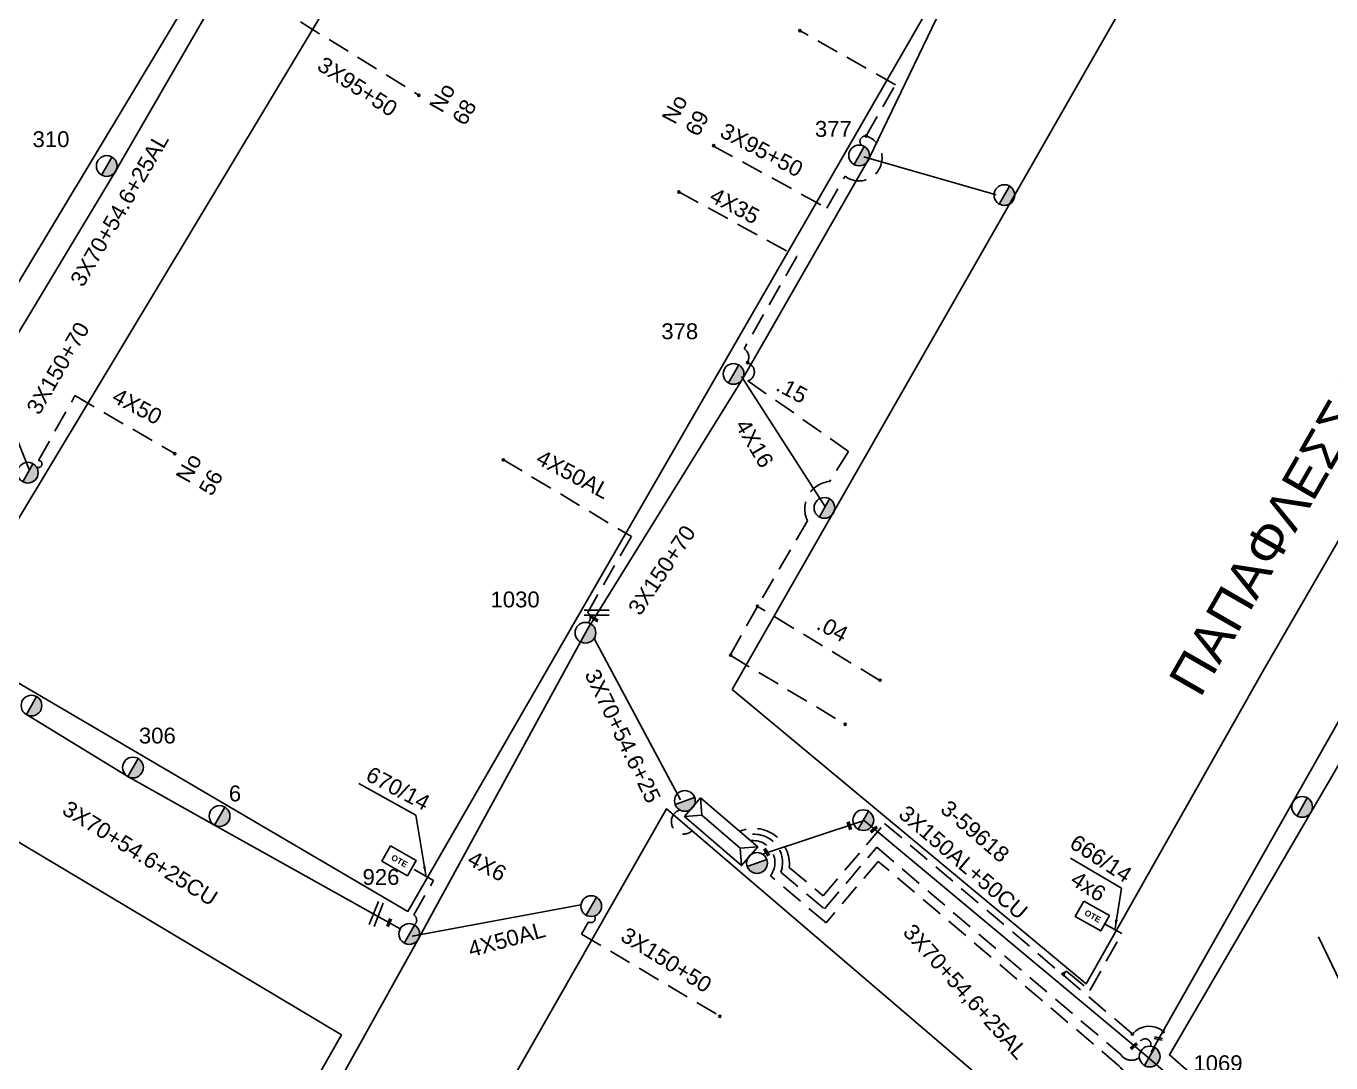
# Model space of a CAD drawing. Header units: millimetres. Extents: x 1421 to 13344, y 800 to 1949.
# Drawn here: x 11344.8 to 11493.1, y 1514.8 to 1632.7 of the extents above; entities that cross this region are included whole.
import ezdxf

# ---------------------------------------------------------------- set-up
doc = ezdxf.new("R2010")
doc.units = ezdxf.units.MM
doc.linetypes.add('DASHED', pattern=[19.05, 12.7, -6.35])
for name, color, linetype in [('Pillar OTE', 7, 'Continuous'), ('Άγνωστα', 7, 'Continuous'), ('Γυμνά εναέρια ΧΤ (3Φ)   4x50CU', 7, 'Continuous'), ('Εναέρια παροχή ΧΤ 4x16', 7, 'SYN_LINE'), ('Επιγραφές - Σχήματα', 7, 'Continuous'), ('Καλωδια ΧΤ  3X95+50', 7, 'Continuous'), ('Καλώδια ΧΤ   3x150+50CU', 7, 'DASHED'), ('Καλώδια ΧΤ   3x150AL+50CU', 7, 'DASHED'), ('Μηχανική τομή', 7, 'Continuous'), ('Στύλος ΦΜ', 7, 'Continuous'), ('Στύλος ΦΜ @ 1', 7, 'Continuous'), ('Συνδέσεις', 7, 'Continuous'), ('Συνεστραμμένα ΧΤ   3x70+54.6+25 AL', 7, 'SYN_LINE'), ('Τομή', 7, 'Continuous'), ('Υποσταθμός εναέριος 2 στύλων', 7, 'Continuous'), ('Υποσταθμός πόλεως', 7, 'Continuous'), ('Υπόβαθρο ΔΕΗ', 7, 'Continuous'), ('Υπόγεια Καλώδια Δικτύου ΧΤ   .04', 7, 'DASHED'), ('Υπόγεια Καλώδια Δικτύου ΧΤ   .15', 7, 'DASHED'), ('Υπόγεια καλώδια Παροχών ΧΤ   4x50AL', 7, 'DASHED'), ('Υπόγεια καλώδια Παροχών ΧΤ   4x6', 7, 'DASHED')]:
    doc.layers.add(name, color=color, linetype=linetype)
doc.styles.add('arial', font='ARIAL.TTF')
doc.styles.get("Standard").update_dxf_attribs({"font": 'ARIAL.TTF'})
doc.linetypes.add('SYN_LINE', pattern='A,0.5,-0.0001,["/\\/\\/\\/",Standard,S=0.1,R=0,X=0,Y=-0.05],-0.25', length=0.7501)
doc.dimstyles.new('ISO-25', dxfattribs={"dimtxt": 2.5, "dimasz": 2.5, "dimexe": 1.25, "dimexo": 0.625, "dimtad": 1, "dimtxsty": 'Standard', "dimcen": 2.5, "dimadec": 0, "dimazin": 0, "dimtfac": 1, "dimtmove": 0, "dimatfit": 3, "dimfxl": 1, "dimarcsym": 0})

# ---------------------------------------------------------------- blocks, each defined once
blk = doc.blocks.new('ΥΠΑΡΧΩΝ ΤΣΙΜΕΝΤΕΝΙΟΣ ΣΤΥΛΟΣ')
at = {"layer": 'Στύλος ΦΜ'}
blk.add_hatch(color=7, dxfattribs=at).paths.add_polyline_path([(-1.29, -2.28, 0.574793), (2.62, 0, 0.268822), (1.3, 2.27)])
at = {"layer": 'Στύλος ΦΜ', "color": 7}
blk.add_line((-1.29, -2.28), (1.3, 2.27), dxfattribs=at)
blk.add_circle((0, 0), 2.62, dxfattribs=at)
at = {"layer": 'Στύλος ΦΜ', "flags": 4}
for tag, p in [('ΑΡΙΘΜΟΣ', (-4.68, 8.05)), ('ΤΥΠΟΣ', (-4.91, 3.03))]:
    blk.add_attdef(tag, p, '', height=4, dxfattribs=at)
blk = doc.blocks.new('ΥΠΟΣΤΑΘΜΟΣ ΕΝΑΕΡΙΟΣ ΕΠΙ 2 ΣΤΥΛΩΝ')
at = {"layer": 'Υποσταθμός εναέριος 2 στύλων', "linetype": 'Continuous'}
for points in [[(-11.97, -2.11, 0.574793), (-8.45, -0.07, 0.268822), (-9.64, 1.98)], [(9.68, -2.15, 0.574793), (13.19, -0.1, 0.268822), (12.01, 1.95)]]:
    blk.add_hatch(color=256, dxfattribs=at).paths.add_polyline_path(points)
for p, q in [((-11.97, -2.11), (-9.64, 1.98)), ((9.68, -2.15), (12.01, 1.95))]:
    blk.add_line(p, q, dxfattribs=at)
for centre in [(-10.81, -0.07), (10.84, -0.1)]:
    blk.add_circle(centre, 2.36, dxfattribs=at)
at = {"layer": 'Υποσταθμός πόλεως', "linetype": 'Continuous', "ltscale": 40}
blk.add_lwpolyline([(-8.57, 2.82), (8.57, 2.82), (8.57, -2.82), (-8.57, -2.82)], close=True, dxfattribs=at)
for points in [[(-5.75, 0), (-8.57, 2.82)], [(-8.57, -2.82), (-5.75, 0)], [(-5.75, 0), (5.75, 0)], [(5.75, 0), (8.57, 2.82)], [(8.57, -2.82), (5.75, 0)]]:
    blk.add_lwpolyline(points, dxfattribs=at)
at = {"layer": 'Υποσταθμός εναέριος 2 στύλων', "ltscale": 40, "flags": 1}
for tag, p in [('ΜΕΤΑΣΧΗΜΑΤΙΣΜΟΣ', (14.09, 2.51)), ('ΙΣΧΥΣ', (14.07, -0.28)), ('ΑΡΙΘΜΟΣ', (14.19, -3))]:
    blk.add_attdef(tag, p, '', height=1.8, dxfattribs=at)
blk = doc.blocks.new('_ΣΥΝΔΕΣΗ')
at = {"layer": 'Συνδέσεις', "linetype": 'SYN_LINE', "ltscale": 40}
blk.add_hatch(color=256, dxfattribs=at).paths.add_polyline_path([(0.5, -0.01, 1), (-0.5, -0.01, 1)])
at = {"layer": 'Συνδέσεις'}
blk.add_circle((0, -0.01), 0.5, dxfattribs=at)
blk = doc.blocks.new('ΜΗΧΑΝΙΚΗ ΤΟΜΗ')
at = {"layer": 'Μηχανική τομή', "ltscale": 40}
for p, q in [((-1.89, 0.78), (1.89, 0.78)), ((1.89, 0), (-1.89, 0))]:
    blk.add_line(p, q, dxfattribs=at)
blk = doc.blocks.new('ΤΟΜΗ')
at = {"layer": 'Τομή', "ltscale": 40}
for p, q in [((-5.68, 0), (5.68, 0)), ((5.68, -2.33), (-5.68, -2.33))]:
    blk.add_line(p, q, dxfattribs=at)
blk = doc.blocks.new('PILLAR ΟΤΕ')
at = {"layer": 'Pillar OTE', "ltscale": 40}
blk.add_lwpolyline([(-3.31, 2.02), (3.39, 2.02), (3.39, -1.99), (-3.31, -1.99)], close=True, dxfattribs=at)
at = {"layer": 'Pillar OTE', "insert": (-1.81, 0.71), "char_height": 1.3575, "width": 109.961, "attachment_point": 1}
blk.add_mtext('{\\fArial|b1|i0|c161|p34;OTE}', dxfattribs=at)

msp = doc.modelspace()

# ---------------------------------------------------------------- hatches: boundary and pattern name
at = {"layer": 'Pillar OTE', "ltscale": 40}
h = msp.add_hatch(color=256, dxfattribs=at)
h.dxf.hatch_style = 1
h.paths.add_polyline_path([(11462.78749, 1524.74919), (11462.90312, 1525.15112), (11462.51599, 1524.98044)])

# ---------------------------------------------------------------- linework, layer by layer
msp.add_lwpolyline([(11462.51599, 1524.98044), (11462.90312, 1525.15112), (11462.78749, 1524.74919), (11462.51599, 1524.98044)], dxfattribs=at)
at = {"layer": 'Άγνωστα', "color": 85, "linetype": 'DASHED', "ltscale": 0.2}
msp.add_lwpolyline([(11440.29725, 1620.22795), (11443.6288, 1626.04084), (11432.70775, 1632.23845)], dxfattribs=at)
at = {"layer": 'Άγνωστα', "color": 85}
msp.add_lwpolyline([(11440.04775, 1617.85662), (11455.08402, 1613.54591)], dxfattribs=at)
at = {"layer": 'Άγνωστα', "color": 85, "linetype": 'DASHED', "ltscale": 0.2}
msp.add_lwpolyline([(11418.98374, 1613.87709), (11432.43471, 1606.52509), (11426.41129, 1596.03598), (11426.41129, 1596.03598), (11426.41129, 1596.03598), (11426.41129, 1596.03598, -0.395663216), (11426.82759, 1594.59195)], format="xyb", dxfattribs=at)
msp.add_arc((11440.20477, 1619.62414), 0.61085, 81.2914368, 231.5588375, dxfattribs=at)
at = {"layer": 'Γυμνά εναέρια ΧΤ (3Φ)   4x50CU', "color": 6, "ltscale": 0.2}
msp.add_lwpolyline([(11388.67701, 1529.24434), (11407.87378, 1532.82688), (11407.87378, 1532.82688)], dxfattribs=at)
at = {"layer": 'Εναέρια παροχή ΧΤ 4x16', "color": 173, "linetype": 'SYN_LINE', "ltscale": 15}
msp.add_lwpolyline([(11340.46112, 1593.90537), (11345.12034, 1582.32621)], dxfattribs=at)
at = {"layer": 'Εναέρια παροχή ΧΤ 4x16', "color": 85, "ltscale": 20}
msp.add_lwpolyline([(11435.6156, 1578.14379), (11426.12349, 1592.8998)], dxfattribs=at)
at = {"layer": 'Εναέρια παροχή ΧΤ 4x16', "color": 5, "ltscale": 20}
msp.add_lwpolyline([(11498.28792, 1515.56467), (11491.75127, 1529.17584)], dxfattribs=at)
at = {"layer": 'Καλωδια ΧΤ  3X95+50', "color": 30, "linetype": 'DASHED', "ltscale": 0.2}
msp.add_lwpolyline([(11375.99528, 1633.199), (11389.44908, 1624.86163)], dxfattribs=at)
at = {"layer": 'Καλωδια ΧΤ  3X95+50', "color": 85, "linetype": 'DASHED', "ltscale": 0.2}
msp.add_lwpolyline([(11422.87906, 1619.11381), (11435.82981, 1612.03448), (11435.82981, 1612.03448), (11437.90565, 1615.6542, 1.183768317), (11440.29725, 1620.22795)], format="xyb", dxfattribs=at)
at = {"layer": 'Καλώδια ΧΤ   3x150+50CU', "color": 85, "linetype": 'DASHED', "ltscale": 0.2}
for points in [[(11413.60341, 1574.69103), (11408.63213, 1566.05975, -0.482276392), (11408.66257, 1564.89198)], [(11425.93224, 1541.17295, -0.572217169), (11431.54494, 1537.05956), (11435.41473, 1533.84832), (11435.41473, 1533.84832), (11442.40024, 1542.07486), (11471.52083, 1517.34733, -0.828459917), (11472.63781, 1516.74559)]]:
    msp.add_lwpolyline(points, format="xyb", dxfattribs=at)
at = {"layer": 'Καλώδια ΧΤ   3x150+50CU', "color": 30, "linetype": 'DASHED', "ltscale": 0.2}
msp.add_lwpolyline([(11426.52616, 1540.66339, -0.627801226), (11430.60787, 1536.54874), (11435.54673, 1532.35495), (11441.49361, 1539.35835), (11469.24618, 1515.79246, 0.42856603), (11471.36756, 1515.44764)], format="xyb", dxfattribs=at)
at = {"layer": 'Καλώδια ΧΤ   3x150AL+50CU', "color": 2, "linetype": 'DASHED', "ltscale": 0.2}
msp.add_lwpolyline([(11525.79968, 1467.0886), (11525.28254, 1467.07325), (11497.24072, 1491.01339), (11472.42521, 1512.67152), (11472.42521, 1512.67152, -0.203548209), (11469.04671, 1514.51988), (11441.67523, 1537.76216), (11435.73434, 1530.76582), (11429.42222, 1536.12571, 0.655260332), (11427.16465, 1540.11559)], format="xyb", dxfattribs=at)
at = {"layer": 'Καλώδια ΧΤ   3x150AL+50CU', "color": 6, "linetype": 'DASHED', "ltscale": 0.2}
msp.add_lwpolyline([(11409.40154, 1531.54842, -0.8021085), (11408.73089, 1530.86957), (11407.94915, 1529.49865), (11423.65763, 1520.15448)], format="xyb", dxfattribs=at)
msp.add_arc((11419.55006, 1542.26835), 1.40106, 107.8997143, 312.8399861, dxfattribs=at)
at = {"layer": 'Συνεστραμμένα ΧΤ   3x70+54.6+25 AL', "color": 173, "linetype": 'SYN_LINE', "ltscale": 20}
for points in [[(11386.17739, 1669.49231), (11370.38948, 1642.97779), (11354.78071, 1615.9801), (11341.31485, 1593.56367), (11325.89612, 1568.50825)], [(11366.19743, 1541.89204), (11387.31369, 1530.07391)]]:
    msp.add_lwpolyline(points, dxfattribs=at)
at = {"layer": 'Συνεστραμμένα ΧΤ   3x70+54.6+25 AL', "color": 85, "linetype": 'SYN_LINE', "ltscale": 20}
msp.add_lwpolyline([(11449.35219, 1635.81232), (11440.63296, 1617.68885), (11426.27864, 1592.65861), (11409.00102, 1564.74975)], dxfattribs=at)
at = {"layer": 'Συνεστραμμένα ΧΤ   3x70+54.6+25 AL', "color": 85, "ltscale": 20}
msp.add_lwpolyline([(11472.70545, 1516.07028), (11496.44226, 1557.94964), (11518.48607, 1596.31369), (11531.29722, 1634.01613)], dxfattribs=at)
at = {"layer": 'Συνεστραμμένα ΧΤ   3x70+54.6+25 AL', "color": 6, "linetype": 'SYN_LINE', "ltscale": 20}
for points in [[(11407.80989, 1562.71835), (11389.26984, 1528.77506), (11375.26235, 1503.5671), (11357.68072, 1471.66021), (11348.98387, 1456.68275), (11332.73031, 1429.00618)], [(11409.37489, 1563.11631), (11419.17462, 1544.74384)]]:
    msp.add_lwpolyline(points, dxfattribs=at)
at = {"layer": 'Συνεστραμμένα ΧΤ   3x70+54.6+25 AL', "color": 173, "linetype": 'SYN_LINE', "ltscale": 8}
msp.add_lwpolyline([(11344.81101, 1554.44742), (11356.35036, 1547.40446), (11366.19743, 1541.89204)], dxfattribs=at)
at = {"layer": 'Συνεστραμμένα ΧΤ   3x70+54.6+25 AL', "color": 5, "linetype": 'SYN_LINE', "ltscale": 20}
msp.add_lwpolyline([(11598.70258, 1370.79728), (11563.5594, 1411.38579), (11532.85732, 1444.08343), (11527.19206, 1467.12994), (11496.82589, 1494.16189), (11472.3398, 1515.51209), (11440.05714, 1542.40866), (11428.49685, 1538.58326)], dxfattribs=at)
at = {"layer": 'Υπόβαθρο ΔΕΗ'}
for points in [[(11296.93199, 1585.99054), (11356.71709, 1685.35561), (11384.58688, 1670.59559), (11368.85349, 1645.11456), (11323.75622, 1570.10953), (11296.93199, 1585.99054)], [(11425.04786, 1557.29433), (11489.11775, 1669.4188), (11499.15927, 1668.7323), (11528.72204, 1634.23955), (11485.48449, 1559.4824), (11465.30686, 1523.81991), (11425.04786, 1557.29433)], [(11335.55682, 1562.89302), (11396.32144, 1663.95195), (11447.97728, 1635.86436), (11388.19159, 1532.06272), (11335.55877, 1562.89188)], [(11534.61935, 1618.31164), (11543.84455, 1617.36521), (11573.3853, 1582.26599), (11518.40542, 1478.35059), (11499.18915, 1495.30987), (11511.47248, 1518.4277), (11500.73295, 1524.13932), (11489.38936, 1502.96154), (11474.7828, 1515.74748), (11534.61935, 1618.31164)], [(11280.1531, 1473.41783), (11327.18994, 1549.92462), (11380.63566, 1518.04678), (11337.22972, 1441.86107), (11280.1531, 1473.41783)], [(11389.09426, 1543.01547), (11382.62532, 1546.62901)], [(11376.19932, 1471.13958), (11417.59267, 1543.72976), (11457.23982, 1509.82255), (11419.54542, 1443.63975), (11376.19932, 1471.13958)], [(11463.51949, 1538.12007), (11469.33059, 1534.71906)]]:
    msp.add_lwpolyline(points, dxfattribs=at)
msp.add_arc((11472.48025, 1516.53516), 2.47969, 50.5835694, 139.7084989, dxfattribs=at)
at = {"layer": 'Υπόγεια Καλώδια Δικτύου ΧΤ   .04', "color": 85, "ltscale": 0.2}
msp.add_lwpolyline([(11441.85118, 1558.32497), (11427.94547, 1566.75431)], dxfattribs=at)
at = {"layer": 'Υπόγεια Καλώδια Δικτύου ΧΤ   .15', "color": 85, "ltscale": 0.2}
msp.add_lwpolyline([(11425.80718, 1594.19997, -1.218231248), (11426.86104, 1592.38235), (11438.30587, 1584.35286), (11436.14884, 1580.95346), (11436.1387, 1580.95346)], format="xyb", dxfattribs=at)
msp.add_lwpolyline([(11433.62326, 1576.47745), (11427.94547, 1566.75431), (11424.83202, 1561.18509), (11437.90506, 1553.37054)], dxfattribs=at)
msp.add_arc((11436.44768, 1577.83431), 3.13344, 95.4727687, 205.659708, dxfattribs=at)
at = {"layer": 'Υπόγεια καλώδια Παροχών ΧΤ   4x50AL', "color": 173, "linetype": 'DASHED', "ltscale": 0.2}
msp.add_lwpolyline([(11345.92681, 1582.64107, 1.441473665), (11346.18844, 1583.33563), (11346.18844, 1583.33563), (11346.18844, 1583.33563), (11346.18844, 1583.33563), (11346.18844, 1583.33563), (11350.33671, 1590.70635), (11361.79093, 1584.0592)], format="xyb", dxfattribs=at)
at = {"layer": 'Υπόγεια καλώδια Παροχών ΧΤ   4x50AL', "color": 85, "ltscale": 0.2}
msp.add_lwpolyline([(11398.99091, 1583.44743), (11413.60341, 1574.69103), (11413.60341, 1574.69103), (11413.60341, 1574.69103)], dxfattribs=at)
at = {"layer": 'Υπόγεια καλώδια Παροχών ΧΤ   4x6', "color": 6, "linetype": 'DASHED', "ltscale": 0.2}
msp.add_lwpolyline([(11388.92909, 1530.52433, 0.510440234), (11388.85732, 1531.67928), (11391.10326, 1535.57874), (11388.65585, 1536.98835)], format="xyb", dxfattribs=at)
at = {"layer": 'Υπόγεια καλώδια Παροχών ΧΤ   4x6', "color": 85, "linetype": 'DASHED', "ltscale": 0.2}
msp.add_lwpolyline([(11462.90312, 1525.15112, -0.252519733), (11463.1267, 1525.2497), (11465.7275, 1523.08282), (11469.38847, 1529.55332), (11467.40455, 1530.67581)], format="xyb", dxfattribs=at)

# ---------------------------------------------------------------- block references
at = {"layer": 'Pillar OTE', "xscale": 0.5, "yscale": 0.5, "zscale": 0.5}
for p, rotation in [((11387.15908, 1537.82797), 330.0597361167477), ((11465.99483, 1531.54726), 330.499063592792)]:
    msp.add_blockref('PILLAR ΟΤΕ', p, dxfattribs=dict(at, rotation=rotation))
at = {"layer": 'Μηχανική τομή'}
for p, xscale, yscale, zscale, rotation in [((11409.33697, 1565.26167), 0.25, 0.25, 0.25, 327.7252172787099), ((11438.29299, 1541.77805), 0.2500000000001927, 0.2500000000001927, 0.2500000000001927, 287.2921371059265), ((11441.24308, 1541.30181), 0.249999999999919, 0.249999999999919, 0.249999999999919, 40.56615340063241), ((11428.88637, 1538.75466), 0.2500000000001928, 0.2500000000001928, 0.2500000000001928, 300.7434896359991), ((11386.13747, 1530.74989), 0.249999999999919, 0.249999999999919, 0.249999999999919, 68.45138536945211), ((11473.49613, 1517.53254), 0.249999999999919, 0.249999999999919, 0.249999999999919, 347.2939313708334), ((11470.79449, 1516.68659), 0.249999999999919, 0.249999999999919, 0.249999999999919, 40.56615340063241)]:
    msp.add_blockref('ΜΗΧΑΝΙΚΗ ΤΟΜΗ', p, dxfattribs=dict(at, xscale=xscale, yscale=yscale, zscale=zscale, rotation=rotation))
at = {"layer": 'Στύλος ΦΜ @ 1', "ltscale": 40}
ref = msp.add_blockref('ΥΠΑΡΧΩΝ ΤΣΙΜΕΝΤΕΝΙΟΣ ΣΤΥΛΟΣ', (11439.5008, 1618.01342), dxfattribs=dict(at, xscale=0.4499999999998181, yscale=0.4499999999998181, zscale=0.4499999999998181))
ref.add_attrib('ΤΥΠΟΣ', '377', (11434.47365, 1620.13405), dxfattribs={"layer": 'Στύλος ΦΜ', "height": 1.8, "flags": 4})
ref = msp.add_blockref('ΥΠΑΡΧΩΝ ΤΣΙΜΕΝΤΕΝΙΟΣ ΣΤΥΛΟΣ', (11353.94865, 1616.81366), dxfattribs=dict(at, xscale=0.4499999999998181, yscale=0.4499999999998181, zscale=0.4499999999998181))
ref.add_attrib('ΤΥΠΟΣ', '310', (11345.51236, 1618.96392), dxfattribs={"layer": 'Στύλος ΦΜ', "height": 1.8, "flags": 4})
at = {"layer": 'Στύλος ΦΜ @ 1', "ltscale": 40, "xscale": 0.4499999999998181, "yscale": 0.4499999999998181, "zscale": 0.4499999999998181}
for p in [(11456.01731, 1613.50836), (11344.97376, 1581.94909), (11435.5549, 1577.9479), (11345.39204, 1555.47189), (11489.87301, 1543.95846), (11439.97524, 1542.44307), (11409.041, 1532.66965)]:
    msp.add_blockref('ΥΠΑΡΧΩΝ ΤΣΙΜΕΝΤΕΝΙΟΣ ΣΤΥΛΟΣ', p, dxfattribs=at)
at = {"layer": 'Στύλος ΦΜ @ 1', "ltscale": 40}
ref = msp.add_blockref('ΥΠΑΡΧΩΝ ΤΣΙΜΕΝΤΕΝΙΟΣ ΣΤΥΛΟΣ', (11425.22162, 1593.17808), dxfattribs=dict(at, xscale=0.4499999999998181, yscale=0.4499999999998181, zscale=0.4499999999998181))
ref.add_attrib('ΤΥΠΟΣ', '378', (11417.00571, 1597.12877), dxfattribs={"layer": 'Στύλος ΦΜ', "height": 1.8, "flags": 4})
ref = msp.add_blockref('ΥΠΑΡΧΩΝ ΤΣΙΜΕΝΤΕΝΙΟΣ ΣΤΥΛΟΣ', (11408.38107, 1563.74835), dxfattribs=dict(at, xscale=0.4499999999998181, yscale=0.4499999999998181, zscale=0.4499999999998181))
ref.add_attrib('ΤΥΠΟΣ', '1030', (11397.58234, 1566.63716), dxfattribs={"layer": 'Στύλος ΦΜ', "height": 1.8, "flags": 4})
ref = msp.add_blockref('ΥΠΑΡΧΩΝ ΤΣΙΜΕΝΤΕΝΙΟΣ ΣΤΥΛΟΣ', (11356.9314, 1548.42893), dxfattribs=dict(at, xscale=0.4499999999998181, yscale=0.4499999999998181, zscale=0.4499999999998181))
ref.add_attrib('ΤΥΠΟΣ', '306', (11357.60321, 1551.15944), dxfattribs={"layer": 'Στύλος ΦΜ', "height": 1.8, "flags": 4})
ref = msp.add_blockref('ΥΠΑΡΧΩΝ ΤΣΙΜΕΝΤΕΝΙΟΣ ΣΤΥΛΟΣ', (11366.77847, 1542.91651), dxfattribs=dict(at, xscale=0.4499999999998181, yscale=0.4499999999998181, zscale=0.4499999999998181))
ref.add_attrib('ΤΥΠΟΣ', '6', (11367.83039, 1544.58115), dxfattribs={"layer": 'Στύλος ΦΜ', "height": 1.8, "flags": 4})
ref = msp.add_blockref('ΥΠΑΡΧΩΝ ΤΣΙΜΕΝΤΕΝΙΟΣ ΣΤΥΛΟΣ', (11388.34353, 1529.50245), dxfattribs=dict(at, xscale=0.4499999999998181, yscale=0.4499999999998181, zscale=0.4499999999998181))
ref.add_attrib('ΤΥΠΟΣ', '926', (11383.03648, 1535.08228), dxfattribs={"layer": 'Στύλος ΦΜ', "height": 1.8, "flags": 4})
ref = msp.add_blockref('ΥΠΑΡΧΩΝ ΤΣΙΜΕΝΤΕΝΙΟΣ ΣΤΥΛΟΣ', (11472.53875, 1515.57199), dxfattribs=dict(at, xscale=0.4499999999998181, yscale=0.4499999999998181, zscale=0.4499999999998181))
ref.add_attrib('ΤΥΠΟΣ', '1069', (11477.50852, 1513.91064), dxfattribs={"layer": 'Στύλος ΦΜ', "height": 1.8, "flags": 4})
at = {"layer": 'Συνδέσεις', "xscale": 0.25, "yscale": 0.25, "zscale": 0.25}
for p in [(11432.75313, 1632.20368), (11389.4302, 1624.85294), (11440.29742, 1620.23818), (11422.95583, 1619.13221), (11418.99852, 1613.87033), (11426.83075, 1594.46986), (11361.68305, 1584.12385), (11399.0512, 1583.4113), (11427.93592, 1566.7752), (11424.89192, 1561.20748), (11441.88186, 1558.35776), (11437.91711, 1553.34924), (11423.65763, 1520.15448), (11470.55992, 1518.11933), (11474.07606, 1518.40041)]:
    msp.add_blockref('_ΣΥΝΔΕΣΗ', p, dxfattribs=at)
at = {"layer": 'Τομή', "xscale": 0.25, "yscale": 0.25, "zscale": 0.25}
msp.add_blockref('ΤΟΜΗ', (11409.64762, 1566.32621), dxfattribs=at)
at = {"layer": 'Τομή', "xscale": 0.2499999999998873, "yscale": 0.2499999999998873, "zscale": 0.2499999999998873, "rotation": 248.1909067709115}
msp.add_blockref('ΤΟΜΗ', (11384.86806, 1531.67956), dxfattribs=at)
at = {"layer": 'Υποσταθμός εναέριος 2 στύλων', "xscale": 0.4999999999999999, "yscale": 0.4999999999999999, "zscale": 0.4999999999999999, "rotation": 319.3716420393174}
msp.add_blockref('ΥΠΟΣΤΑΘΜΟΣ ΕΝΑΕΡΙΟΣ ΕΠΙ 2 ΣΤΥΛΩΝ', (11423.80801, 1541.14068), dxfattribs=at)

# ---------------------------------------------------------------- texts
at = {"ltscale": 40, "insert": (11474.52118, 1558.40388), "char_height": 4, "width": 64.8866414, "attachment_point": 1, "rotation": 60.1025071, "style": 'arial'}
msp.add_mtext('{\\H1.083x;ΠAΠAΦΛEΣΣA}', dxfattribs=at)
at = {"layer": 'Άγνωστα', "color": 7, "char_height": 1.8, "attachment_point": 1}
for s, insert, rotation in [('3X95+50', (11378.71398, 1629.36638), 326.8980617), ('3X95+50', (11424.3675, 1621.81704), 332.0897021), ('4X35', (11423.19397, 1614.46736), 332.0897021), ('3X150+70', (11344.71821, 1589.30869), 59.7965722), ('4X50', (11355.2498, 1591.66724), 332.0897021), ('3X150+70', (11413.10672, 1566.58359), 56.2273623), ('3X70+54.6+25', (11409.85703, 1559.83616), 295.7834495), ('3X70+54.6+25CU', (11349.68304, 1544.77852), 328.042606), ('3X150+50', (11413.17987, 1530.38694), 327.8732846)]:
    msp.add_mtext_dynamic_manual_height_columns(s, width=1.8, gutter_width=12.5, heights=[0.04535], dxfattribs=dict(at, insert=insert, rotation=rotation))
at = {"layer": 'Άγνωστα', "color": 7}
note = msp.add_mtext_dynamic_manual_height_columns('No ', width=1.8, gutter_width=1.80946, heights=[0.04535, 0], dxfattribs=dict(at, insert=(11388.74058, 1620.49458), char_height=1.8, attachment_point=1, rotation=60.5537105))
for column, words in zip(note.columns.linked_columns, ['68']):
    column.text = words
note = msp.add_mtext_dynamic_manual_height_columns('No ', width=1.8, gutter_width=1.82696, heights=[0.04535, 0], dxfattribs=dict(at, insert=(11415.26874, 1619.07991), char_height=1.8, attachment_point=1, rotation=62.0897021))
for column, words in zip(note.columns.linked_columns, ['69']):
    column.text = words
note = msp.add_mtext_dynamic_manual_height_columns('No ', width=1.8, gutter_width=1.57066, heights=[0.04535, 0], dxfattribs=dict(at, insert=(11360.06378, 1578.56562), char_height=1.8, attachment_point=1, rotation=60.946281))
for column, words in zip(note.columns.linked_columns, ['56']):
    column.text = words
at = {"layer": 'Εναέρια παροχή ΧΤ 4x16', "color": 7, "insert": (11426.88317, 1588.27742), "char_height": 1.8, "attachment_point": 1, "rotation": 300.7442231}
msp.add_mtext_dynamic_manual_height_columns('4X16', width=1.8, gutter_width=12.5, heights=[0.04535], dxfattribs=at)
at = {"layer": 'Καλώδια ΧΤ   3x150AL+50CU', "color": 7, "char_height": 1.8, "attachment_point": 1, "rotation": 319.3318309}
for s, insert in [('3-59618', (11449.77589, 1544.86413)), ('3X150AL+50CU', (11445.01812, 1544.2769))]:
    msp.add_mtext_dynamic_manual_height_columns(s, width=1.8, gutter_width=12.5, heights=[0.04535], dxfattribs=dict(at, insert=insert))
at = {"layer": 'Συνεστραμμένα ΧΤ   3x70+54.6+25 AL', "color": 7, "char_height": 1.8, "attachment_point": 1}
for s, insert, rotation in [('3X70+54.6+25AL', (11349.69283, 1603.84392), 59.8533125), ('3X70+54,6+25AL', (11445.71006, 1530.83421), 312.012385)]:
    msp.add_mtext_dynamic_manual_height_columns(s, width=1.8, gutter_width=12.5, heights=[0.04535], dxfattribs=dict(at, insert=insert, rotation=rotation))
at = {"layer": 'Υπόγεια Καλώδια Δικτύου ΧΤ   .04', "color": 7, "insert": (11435.35101, 1565.83016), "char_height": 1.8, "attachment_point": 1, "rotation": 332.0897021}
msp.add_mtext_dynamic_manual_height_columns('.04', width=1.8, gutter_width=12.5, heights=[0.04535], dxfattribs=at)
at = {"layer": 'Υπόγεια Καλώδια Δικτύου ΧΤ   .15', "color": 7, "insert": (11430.74348, 1592.96367), "char_height": 1.8, "attachment_point": 1, "rotation": 332.0897021}
msp.add_mtext_dynamic_manual_height_columns('.15', width=1.8, gutter_width=12.5, heights=[0.04535], dxfattribs=at)
at = {"layer": 'Υπόγεια καλώδια Παροχών ΧΤ   4x50AL', "color": 7, "char_height": 1.8, "attachment_point": 1}
for s, insert, rotation in [('4X50AL', (11403.46173, 1584.65639), 332.0897021), ('670/14', (11384.09456, 1548.64699), 332.0897021), ('666/14', (11464.26578, 1540.9376), 327.0568866), ('4x6', (11464.36507, 1536.78605), 327.0568866), ('4X50AL', (11394.86891, 1528.58778), 15.3232007)]:
    msp.add_mtext_dynamic_manual_height_columns(s, width=1.8, gutter_width=12.5, heights=[0.04535], dxfattribs=dict(at, insert=insert, rotation=rotation))
at = {"layer": 'Υπόγεια καλώδια Παροχών ΧΤ   4x50AL', "color": 7}
note = msp.add_mtext_dynamic_manual_height_columns('4Χ6\\P', width=1.8, gutter_width=12.5, heights=[0.04535, 0], dxfattribs=dict(at, insert=(11383.00842, 1545.76814), char_height=1.8, attachment_point=1, rotation=332.0897021))

# ---------------------------------------------------------------- leaders
at = {"layer": 'Επιγραφές - Σχήματα', "ltscale": 40}
for points in [[(11390.232, 1536.20144), (11389.09426, 1543.01547)], [(11468.60628, 1530.1423), (11469.33059, 1534.71906)]]:
    msp.add_leader(points, dimstyle='ISO-25', override={"dimasz": 1, "dimtad": 0}, dxfattribs=at)

doc.saveas('drawing.dxf')
